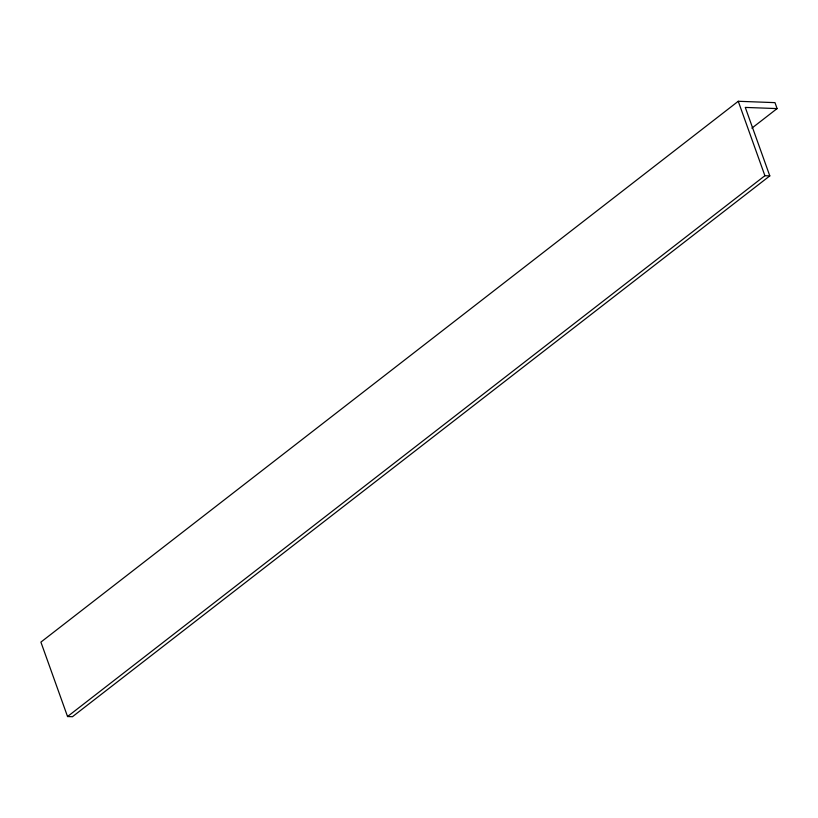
<?xml version="1.0" encoding="UTF-8"?>
<svg xmlns="http://www.w3.org/2000/svg" width="818" height="818" viewBox="0 0 818 818"><rect width="100%" height="100%" fill="white"/><g stroke="black" fill="none" stroke-linecap="round" stroke-linejoin="round"><path stroke-width="1.23" d="M738.255 101.279L40.9 642.11L67.546 716.537L72.444 716.721L769.799 175.89L745.28 107.414L777.1 108.59L774.973 102.639L738.255 101.279L764.902 175.706L769.799 175.89M751.875 128.16L777.1 108.59M67.546 716.537L764.902 175.706"/></g></svg>
